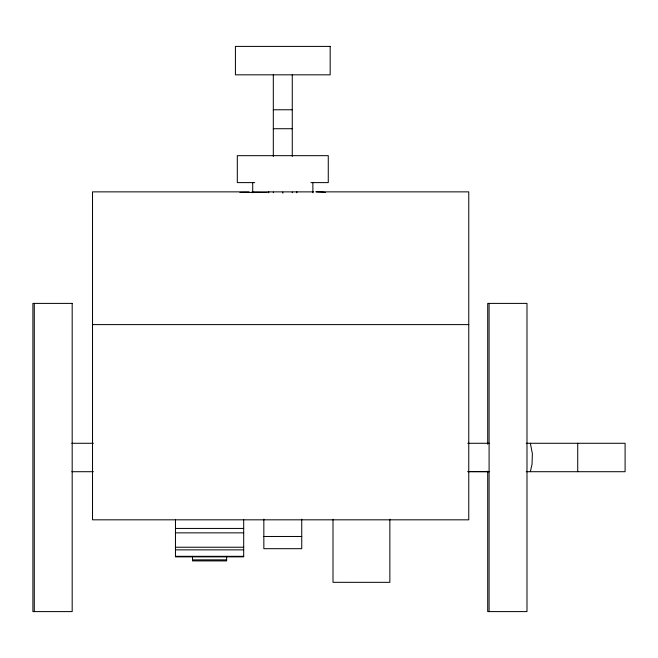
<?xml version="1.0" encoding="UTF-8"?>
<svg xmlns="http://www.w3.org/2000/svg" width="658" height="658" viewBox="0 0 658 658"><rect width="100%" height="100%" fill="white"/><g stroke="black" fill="none" stroke-linecap="round" stroke-linejoin="round"><path stroke-width="0.99" d="M526.244 471.696L530.348 471.704L532.034 464.211L532.371 453.683L530.356 443.295M313.611 191.881L251.973 191.881M273.317 109.771L292.267 109.771M273.317 128.721L292.267 128.721M254.695 182.611L237.308 182.611L237.308 155.666L328.268 155.666L328.268 182.611L310.88 182.611M249.094 191.865L92.523 191.865L92.523 519.82L468.759 519.82L468.759 191.865L316.49 191.865M92.523 324.608L468.759 324.608M71.829 443.278L93.395 443.278M467.797 443.278L489.33 443.278M526.244 443.278L625.1 443.278L625.1 471.704L530.348 471.704M71.829 471.704L93.395 471.704M468.2 471.704L489.091 471.704M175.464 528.44L243.69 528.44M175.464 532.857L243.69 532.857M263.842 536.476L301.742 536.476M175.464 547.242L243.69 547.242M175.464 549.866L243.69 549.866M175.464 556.323L243.69 556.323M192.523 559.868L226.632 559.868M467.797 471.564L489.33 471.613M577.724 443.278L577.724 471.704M489.091 303.396L489.091 611.595M487.71 444.298L487.71 303.396L526.992 303.396L526.992 611.595L487.71 611.595L487.71 471.144M389.857 519.269L389.857 582.338L333.006 582.322L333.006 519.269M312.871 182.611L312.871 192.745M301.742 519.154L301.742 548.69L263.842 548.69L263.842 519.154M292.267 74.831L292.267 156.448M292.267 192.087L292.267 192.679M282.792 192.087L282.792 193.213M273.317 74.831L273.317 156.448M273.317 192.087L273.317 192.679M252.705 182.611L252.705 192.745M243.69 519.483L243.69 556.857L175.464 556.857L175.464 519.483M226.632 556.306L226.632 560.904L192.523 560.904L192.523 556.306M34.282 303.396L34.282 611.595M296.84 191.725A14.057 14.057 0 0 1 296.824 192.81M268.752 192.81A14.057 14.057 0 0 1 268.744 191.725M239.931 192.457A43.601 0.469 0.9 0 1 267.115 192.547M315.7 191.791A43.601 1.735 -0.5 0 1 325.348 192.457M330.168 46.405L235.416 46.405L235.416 74.831L330.168 74.831L330.168 46.405M72.183 303.396L32.9 303.396L32.9 611.595L72.183 611.595L72.183 303.396"/></g></svg>
